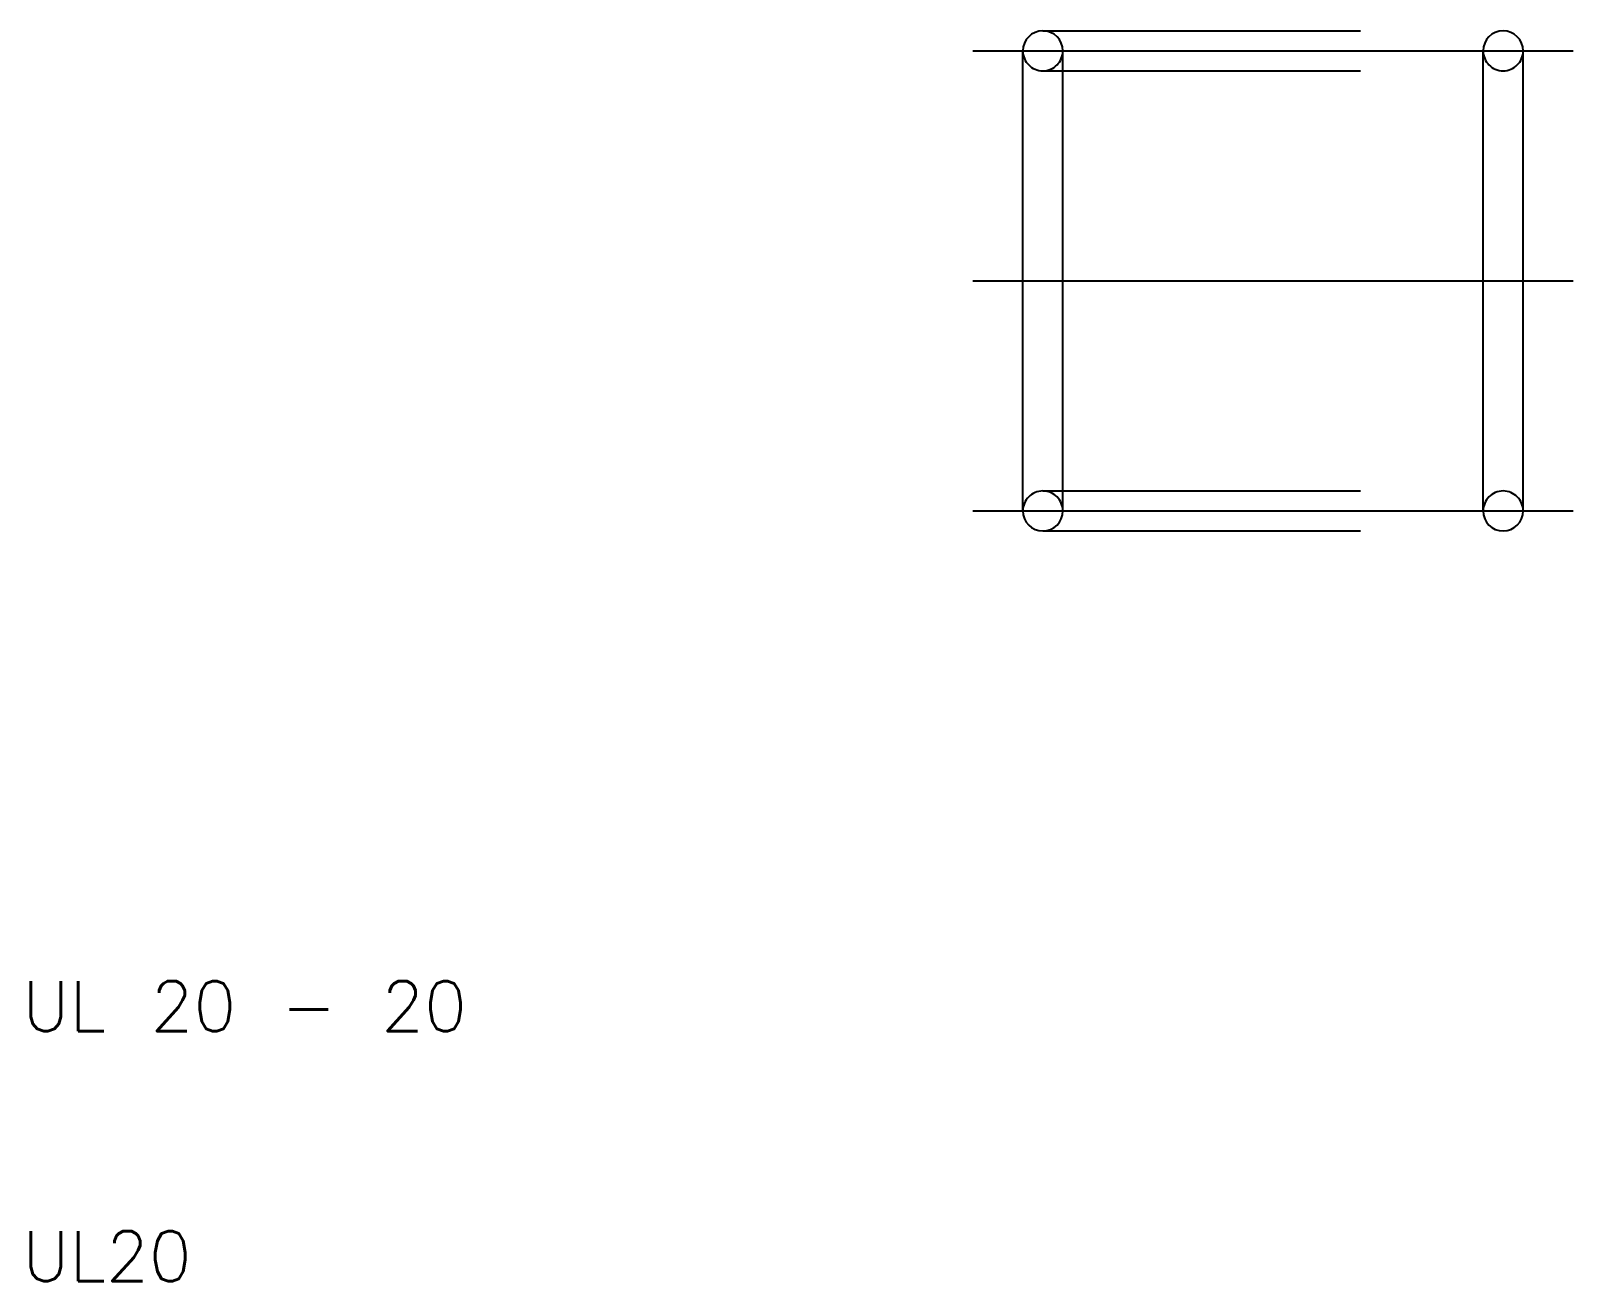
# Model space of a CAD drawing. Extents: x 10.3 to 72, y 10 to 60.
import ezdxf

# ---------------------------------------------------------------- set-up
doc = ezdxf.new("R2010")
doc.units = 0
doc.linetypes.add('CENTER', pattern=[50.8, 31.75, -6.35, 6.35, -6.35])
doc.linetypes.add('DASHED', pattern=[19.05, 12.7, -6.35])
doc.layers.get('0').update_dxf_attribs({"linetype": 'CONTINUOUS'})
doc.layers.add('CENTER', color=1, linetype='CENTER')
doc.styles.get("Standard").update_dxf_attribs({"font": 'txt.shx'})

msp = doc.modelspace()

# ---------------------------------------------------------------- linework, layer by layer
at = {"color": 3, "linetype": 'DASHED'}
for p, q in [((50.8, 60), (69.2, 60)), ((50.8, 58.4), (69.2, 58.4)), ((50.8, 41.6), (69.2, 41.6)), ((50.8, 40), (69.2, 40))]:
    msp.add_line(p, q, dxfattribs=at)
for p, q in [((50, 40.8), (50, 59.2)), ((51.6, 40.8), (51.6, 59.2)), ((68.4, 40.8), (68.4, 59.2)), ((70, 40.8), (70, 59.2))]:
    msp.add_line(p, q)
for centre, start, end in [((50.8, 59.2), 0, 180), ((69.2, 59.2), 0, 180), ((50.8, 40.8), 180, 0), ((69.2, 40.8), 180, 0)]:
    msp.add_arc(centre, 0.8, start, end)
for centre, start, end in [((50.8, 59.2), 180, 0), ((69.2, 59.2), 180, 0), ((50.8, 40.8), 0, 180), ((69.2, 40.8), 0, 180)]:
    msp.add_arc(centre, 0.8, start, end, dxfattribs=at)
at = {"layer": 'CENTER'}
for p, q in [((48, 59.2), (72, 59.2)), ((48, 50), (72, 50)), ((48, 40.8), (72, 40.8))]:
    msp.add_line(p, q, dxfattribs=at)

# ---------------------------------------------------------------- texts
for s, p in [('UL 20 - 20', (10, 20)), ('UL20', (10, 10))]:
    msp.add_text(s, height=2).set_placement(p)

doc.saveas('drawing.dxf')
